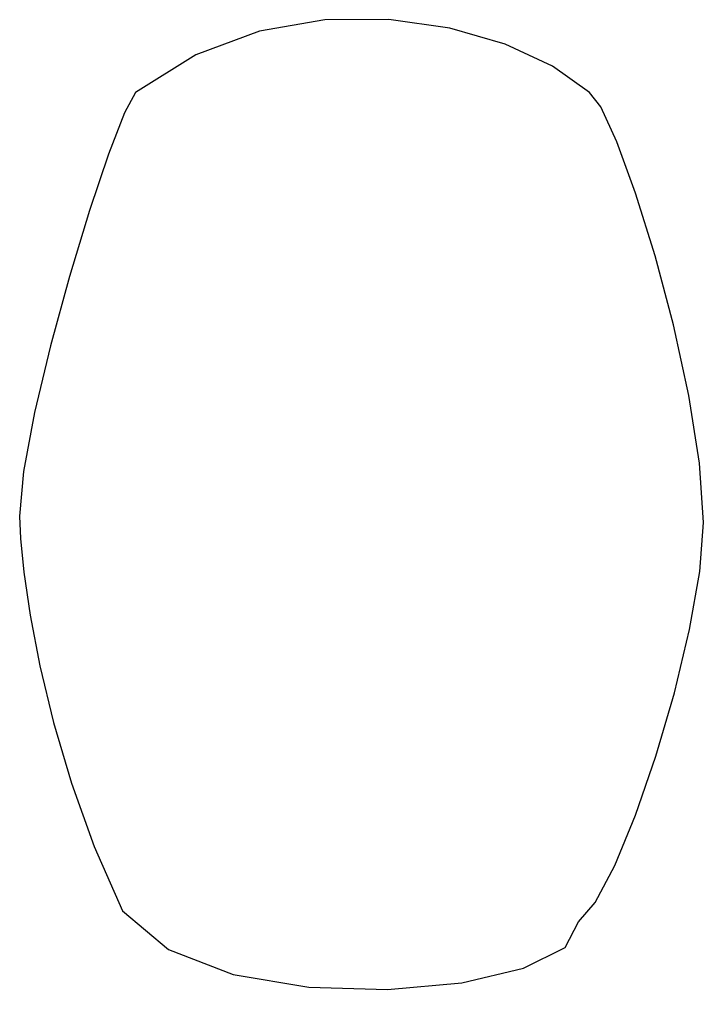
# Model space of a CAD drawing. Extents: x 0 to 138, y 0 to 196.
import ezdxf

# ---------------------------------------------------------------- set-up
doc = ezdxf.new("R2010")
doc.units = 0
doc.layers.get('0').update_dxf_attribs({"linetype": 'CONTINUOUS'})

msp = doc.modelspace()

# ---------------------------------------------------------------- linework, layer by layer
at = {"color": 7}
msp.add_lwpolyline([(138.318418, 94.483451), (137.516596, 106.488721), (135.363698, 120.123043), (132.238581, 134.406866), (128.520097, 148.360646), (124.587104, 161.004837), (120.818453, 171.359888), (117.593, 178.446256), (115.289598, 181.284392), (107.790355, 186.60652), (98.225573, 191.061953), (87.062338, 194.323735), (74.767731, 196.064909), (61.808828, 195.958519), (48.652712, 193.677607), (35.766468, 188.895216), (23.617174, 181.284392), (21.37951, 177.212231), (18.143677, 168.884576), (14.309289, 157.48462), (10.275958, 144.195554), (6.4433, 130.200572), (3.210926, 116.682864), (0.978452, 104.825622), (0.145491, 95.812037), (0.355678, 91.254947), (1.051974, 84.469244), (2.332987, 75.796764), (4.297322, 65.579337), (7.043585, 54.1588), (10.670383, 41.876991), (15.27632, 29.075741), (20.960004, 16.096886), (30.24021, 8.318257), (43.303774, 3.27465), (58.578186, 0.670241), (74.490941, 0.209214), (89.469536, 1.595752), (101.941463, 4.534038), (110.334216, 8.72825), (113.075288, 13.882576), (116.448651, 17.761461), (120.38251, 25.244092), (124.565478, 35.413769), (128.686171, 47.353799), (132.433198, 60.147477), (135.495174, 72.878112), (137.560708, 84.629001), (138.318418, 94.483451)], dxfattribs=at)

doc.saveas('drawing.dxf')
